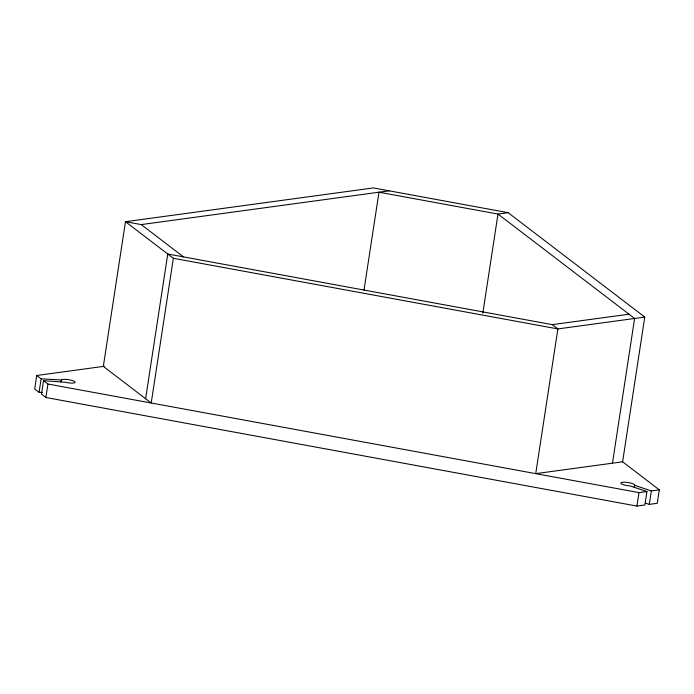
<?xml version="1.0" encoding="UTF-8"?>
<svg xmlns="http://www.w3.org/2000/svg" width="694" height="694" viewBox="0 0 694 694"><rect width="100%" height="100%" fill="white"/><g stroke="black" fill="none" stroke-linecap="round" stroke-linejoin="round"><path stroke-width="1.04" d="M104.386 366.267L36.756 375.48L34.7 388.944L39.081 392.292L42.282 392.483M39.081 392.292L41.146 378.829L36.756 375.48M41.146 378.829L61.384 380.008A6.992 1.588 8.7 0 1 69.938 379.922A6.992 1.588 8.7 0 1 74.726 382.706A6.992 1.588 8.7 0 1 65.34 382.264L43.54 380.668L41.484 394.123L45.891 397.497L636.927 506.073L644.882 504.989L646.947 491.526L630.117 485.921A6.992 1.588 8.7 0 1 621.035 483.527A6.992 1.588 8.7 0 1 626.439 482.313A6.992 1.588 8.7 0 1 634.585 484.915L634.212 487.344M45.891 397.497L47.955 384.034L43.54 380.668M61.063 382.082L61.384 379.974M145.61 398.729L167.757 254.004L552.285 324.645L629.007 314.191M389.134 190.824L141.229 224.587L125.475 221.698L173.353 258.281L151.205 403.006L103.328 366.415L125.475 221.698L373.381 187.927L508.138 212.685L644.761 317.089L622.613 461.805L535.733 473.638L557.881 328.921L552.285 324.645M364.003 290.101L378.976 192.203L497.988 214.064L508.138 212.685M482.842 313.029L497.988 214.064L634.602 318.468L612.464 463.193M636.927 506.073L638.992 492.61L646.947 491.526M649.28 504.391L651.345 490.927L659.3 489.843L657.244 503.306L649.28 504.391L645.325 503.055M644.761 317.089L557.881 328.921L173.353 258.281M47.955 384.034L638.992 492.61M634.524 485.279L651.345 490.927M622.292 461.562L659.3 489.843M141.229 224.587L183.511 256.901"/></g></svg>
